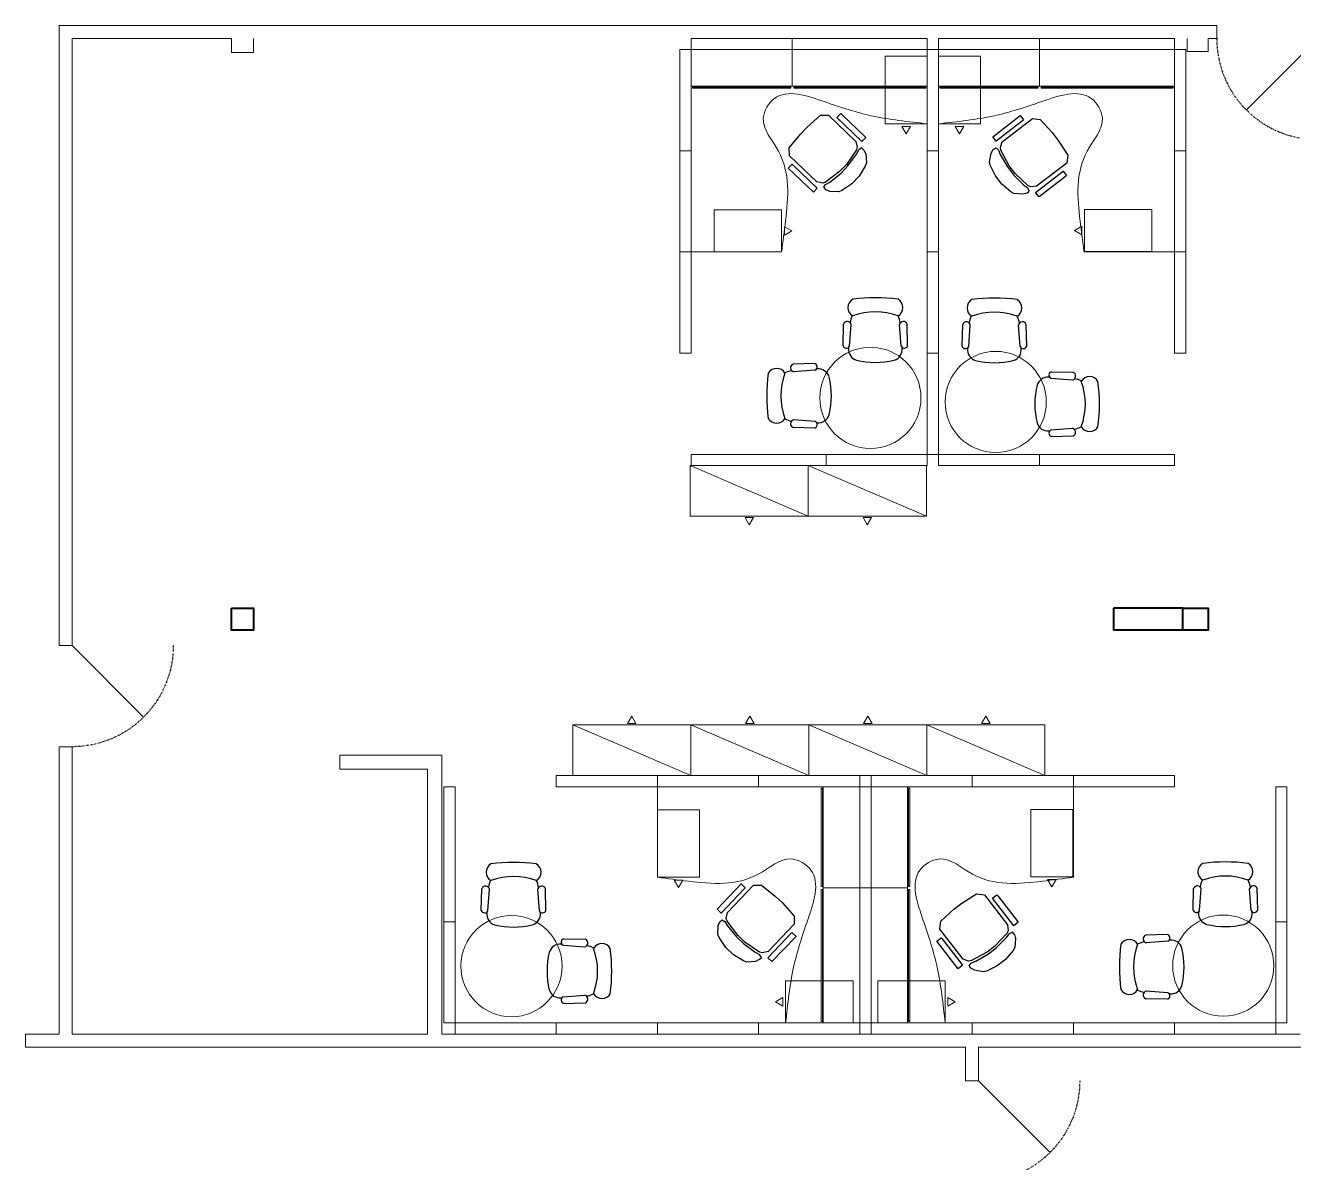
# Model space of a CAD drawing. Header units: inches. Extents: x -27 to 7514, y -484 to 2591.
# Drawn here: x 3587.2 to 4038.5, y 250.8 to 655.4 of the extents above; entities that cross this region are included whole.
import ezdxf

# ---------------------------------------------------------------- set-up
doc = ezdxf.new("R2010")
doc.units = ezdxf.units.IN
doc.header["$MEASUREMENT"] = 0
doc.linetypes.add('DIVIDE', pattern=[1.25, 0.5, -0.25, 0, -0.25, 0, -0.25])
for name, color, linetype, lineweight in [('A-Col', 6, 'Continuous', 40), ('F-Ch', 4, 'Continuous', 30), ('F-FreeStand', 211, 'Continuous', 20), ('FS-File', 50, 'Continuous', 20), ('FS-Pan', 7, 'Continuous', 9), ('FS-WSurf', 50, 'Continuous', 20), ('I-CWall', 110, 'Continuous', 20), ('I-Dor', 210, 'Continuous', 30)]:
    doc.layers.add(name, color=color, linetype=linetype, lineweight=lineweight)

# ---------------------------------------------------------------- blocks, each defined once
blk = doc.blocks.new('36_door')
at = {"linetype": 'Continuous'}
blk.add_line((0, 0), (-25.455996, -25.455996), dxfattribs=at)
at = {"linetype": 'DIVIDE'}
blk.add_arc((0, 0), 36, 180, 270, dxfattribs=at)
blk = doc.blocks.new('8148')
at = {"layer": 'FS-Pan'}
blk.add_lwpolyline([(-48, -4), (0, -4), (0, 0), (-48, 0)], close=True, dxfattribs=at)
blk = doc.blocks.new('8148E')
at = {"layer": 'FS-Pan'}
blk.add_lwpolyline([(-48, -4), (0, -4), (0, 0), (-48, 0)], close=True, dxfattribs=at)
blk = doc.blocks.new('T36')
at = {"layer": 'F-FreeStand'}
blk.add_circle((0, 0), 18, dxfattribs=at)
blk = doc.blocks.new('8136E')
at = {"layer": 'FS-Pan'}
blk.add_lwpolyline([(-36, -4), (-36, 0), (0, 0), (0, -4)], close=True, dxfattribs=at)
blk = doc.blocks.new('FLR36')
at = {"layer": 'FS-File'}
for points in [[(-35.45, 13.31), (-0.54, 13.31), (-0.54, 13.77), (-35.45, 13.77)], [(-36, 13), (0, 13), (0, 0), (-36, 0)]]:
    blk.add_lwpolyline(points, close=True, dxfattribs=at)
blk = doc.blocks.new('8136')
at = {"layer": 'FS-Pan'}
blk.add_lwpolyline([(-36, -4), (-36, 0), (0, 0), (0, -4)], close=True, dxfattribs=at)
blk = doc.blocks.new('CH6')
for p, q in [((-11.62, -4.28), (-11.42, 3.47)), ((-9.29, -4.43), (-8.7, 3.25)), ((9.05, -4.43), (8.45, 3.25)), ((11.37, -4.28), (11.17, 3.47)), ((-9.69, -5.17), (-9.66, -4.88)), ((-9.69, -5.17), (-9.67, -4.89)), ((9.44, -5.17), (9.42, -4.88))]:
    blk.add_line(p, q)
for centre, radius, start, end in [((-6.43, 9.33), 3.45, 120.3927, 239.6073), ((-0.12, -49.65), 62.49, 82.5907, 97.4093), ((6.19, 9.33), 3.45, 300.3927, 59.6073), ((-1.18, 2.83), 8, 153.618, 171.9048), ((-0.12, -14.87), 22.7, 69.209, 110.791), ((0.82, 2.83), 8, 7.3347, 26.2122), ((-10.09, 2.93), 1.43, 12.8663, 157.8436), ((9.85, 2.93), 1.43, 22.1564, 167.1337), ((-10.42, -3.88), 1.26, 198.7162, 333.9569), ((10.18, -3.88), 1.26, 206.0431, 341.2838), ((-5.7, -5.52), 4, 175, 253.8913), ((5.46, -5.52), 4, 286.1087, 5), ((-0.12, 18.02), 28.19, 256.275, 283.725)]:
    blk.add_arc(centre, radius, start, end)
blk = doc.blocks.new('FLR48')
at = {"layer": 'FS-File'}
blk.add_line((-47.45, 13.77), (-47.45, 13.31), dxfattribs=at)
blk.add_lwpolyline([(-47.45, 13.31), (-0.54, 13.31), (-0.54, 13.77), (-47.45, 13.77)], dxfattribs=at)
blk.add_lwpolyline([(-48, 0), (0, 0), (0, 13), (-48, 13)], close=True, dxfattribs=at)
blk = doc.blocks.new('CWS6x7L')
at = {"layer": 'FS-WSurf'}
for p, q in [((72, 84), (45.63, 84)), ((72, 84), (72, 0)), ((0, 0), (0, 32.19)), ((0, 0), (0, 32.19)), ((72, 0), (0, 0))]:
    blk.add_line(p, q, dxfattribs=at)
blk.add_open_spline([(0, 32.19), (3.64, 32.68), (15.48, 34.27), (32.82, 35.68), (45.77, 23.18), (59.16, 31.24), (53.15, 48.08), (47.73, 64.58), (46.35, 77.26), (45.63, 84)], degree=3, knots=[0.155726, 0.155726, 0.155726, 0.155726, 11.257707, 36.237007, 49.290854, 57.19628, 74.860946, 92.508575, 112.52313, 112.52313, 112.52313, 112.52313], dxfattribs=at)
blk = doc.blocks.new('C1')
at = {"layer": 'F-Ch', "color": 4, "linetype": 'Continuous'}
for p, q in [((-9.21, 5.67), (-8.09, 7.42)), ((-9.21, -7.83), (-9.21, 5.67)), ((-8.09, 7.42), (-7.21, 7.92)), ((-7.21, 7.92), (-0.96, 8.92)), ((-0.96, 8.92), (2.54, 8.92)), ((2.54, 8.92), (8.79, 7.92)), ((8.79, 7.92), (9.66, 7.42)), ((9.66, 7.42), (10.79, 5.67)), ((10.79, 5.67), (10.79, -7.83)), ((-7.21, -9.83), (-9.21, -7.83)), ((10.79, -7.83), (8.79, -9.83)), ((-0.96, -10.33), (-7.21, -9.83)), ((2.54, -10.33), (-0.96, -10.33)), ((8.79, -9.83), (2.54, -10.33))]:
    blk.add_line(p, q, dxfattribs=at)
for points in [[(-8.96, 9.92), (-8.46, 11.29), (-6.34, 13.67), (-5.21, 14.17), (-1.09, 15.04), (2.66, 15.04), (6.79, 14.17), (7.91, 13.67), (10.04, 11.29), (10.54, 9.92)], [(-8.96, 9.92), (-8.96, 8.79), (-7.71, 8.54)], [(9.29, 8.54), (7.66, 9.04), (2.54, 9.67), (-0.96, 9.67), (-6.09, 9.04), (-7.71, 8.54)], [(10.54, 9.92), (10.41, 8.79), (9.29, 8.54)], [(12.29, -4.58), (12.29, 7.29), (14.29, 7.29), (14.29, -5.08), (12.29, -5.08), (12.29, -4.58)]]:
    blk.add_lwpolyline(points, dxfattribs=at)
at = {"layer": 'F-Ch'}
blk.add_lwpolyline([(-12.71, -4.58), (-12.71, 7.29), (-10.71, 7.29), (-10.71, -5.08), (-12.71, -5.08), (-12.71, -4.58)], dxfattribs=at)
blk = doc.blocks.new('PD-FF')
at = {"layer": 'FS-File'}
for p, q in [((-6, -25), (-9, -25)), ((-9, -25), (-7.5, -27.6)), ((-7.5, -27.6), (-6, -25))]:
    blk.add_line(p, q, dxfattribs=at)
blk.add_lwpolyline([(0, 0), (-15, 0), (-15, -24), (0, -24)], close=True, dxfattribs=at)
blk = doc.blocks.new('CWS6x7R')
at = {"layer": 'FS-WSurf'}
for p, q in [((0, 84), (26.37, 84)), ((0, 84), (0, 0)), ((72, 0), (72, 32.19)), ((0, 0), (72, 0))]:
    blk.add_line(p, q, dxfattribs=at)
blk.add_open_spline([(72, 32.19), (68.36, 32.68), (56.52, 34.27), (39.18, 35.68), (26.23, 23.18), (12.84, 31.24), (18.85, 48.08), (24.27, 64.58), (25.65, 77.26), (26.37, 84)], degree=3, knots=[0.155726, 0.155726, 0.155726, 0.155726, 11.257707, 36.237007, 49.290854, 57.19628, 74.860946, 92.508575, 112.52313, 112.52313, 112.52313, 112.52313], dxfattribs=at)
blk = doc.blocks.new('PD-BBF')
at = {"layer": 'FS-File'}
for p, q in [((-9, -25), (-7.5, -27.6)), ((-6, -25), (-9, -25)), ((-7.5, -27.6), (-6, -25))]:
    blk.add_line(p, q, dxfattribs=at)
blk.add_lwpolyline([(0, 0), (-15, 0), (-15, -24), (0, -24)], close=True, dxfattribs=at)
blk = doc.blocks.new('LF42-5')
at = {"layer": 'FS-File'}
blk.add_line((0, 0), (-42, 18), dxfattribs=at)
for points in [[(-19.5, 18.5), (-21, 21.1), (-22.5, 18.5), (-19.5, 18.5)], [(-42, 0), (-42, 18), (0, 18), (0, 0)]]:
    blk.add_lwpolyline(points, close=True, dxfattribs=at)

msp = doc.modelspace()

# ---------------------------------------------------------------- linework, layer by layer
at = {"layer": 'A-Col'}
for points in [[(3660.6, 448.04), (3668.35, 448.04), (3668.35, 440.29), (3660.6, 440.29)], [(3999.1, 448.04), (4008.1, 448.04), (4008.1, 440.29), (3999.1, 440.29)]]:
    msp.add_lwpolyline(points, close=True, dxfattribs=at)
for points in [[(3974.35, 448.04), (3974.35, 440.29)], [(3999.1, 448.04), (3974.35, 448.04)], [(3999.1, 440.29), (3974.35, 440.29)]]:
    msp.add_lwpolyline(points, dxfattribs=at)
at = {"layer": 'I-CWall'}
for points in [[(3599.22, 434.79), (3599.22, 655.41)], [(4011.1, 655.41), (3599.22, 655.41)], [(4011.1, 650.79), (4011.1, 655.41)], [(3660.6, 650.79), (3603.85, 650.79)], [(3603.85, 434.79), (3603.85, 650.79)], [(3660.6, 645.79), (3660.6, 650.79)], [(3668.35, 645.79), (3668.35, 650.79)], [(4000.6, 646.16), (4000.6, 650.79)], [(4008.1, 646.16), (4008.1, 650.79)], [(4011.1, 650.79), (4008.1, 650.79)], [(3668.35, 645.79), (3660.6, 645.79)], [(4008.1, 646.16), (4000.6, 646.16)], [(3599.22, 434.79), (3603.85, 434.79)], [(3599.22, 398.79), (3603.85, 398.79)], [(3599.22, 296.54), (3599.22, 398.79)], [(3603.85, 296.54), (3603.85, 398.79)], [(3699.1, 390.79), (3699.1, 395.79)], [(3735.35, 395.79), (3699.1, 395.79)], [(3735.35, 296.54), (3735.35, 395.79)], [(3730.35, 390.79), (3699.1, 390.79)], [(3730.35, 296.54), (3730.35, 390.79)], [(3587.22, 296.54), (3587.22, 291.91)], [(3599.22, 296.54), (3587.22, 296.54)], [(3730.35, 296.54), (3603.85, 296.54)], [(4040.85, 296.54), (3735.35, 296.54)], [(3921.72, 291.91), (3587.22, 291.91)], [(3921.72, 279.91), (3921.72, 291.91)], [(3926.35, 279.91), (3926.35, 291.91)], [(4698.1, 291.91), (3926.35, 291.91)], [(3926.35, 279.91), (3921.72, 279.91)]]:
    msp.add_lwpolyline(points, dxfattribs=at)

# ---------------------------------------------------------------- block references
at = {"layer": 'F-Ch'}
for name, p, rotation in [('C1', (3872.22, 611.41), 226.2642217231983), ('C1', (3945.9, 608.93), 127.6750125772847), ('CH6', (3863.82, 523.75), 89.99999999999999), ('CH6', (3956.54, 520.56), 270), ('C1', (3848.73, 336.41), 136.2642217231983), ('C1', (3925.95, 334.33), 217.6750125772847), ('CH6', (3783.01, 318.87), 270), ('CH6', (3989.31, 320.57), 89.99999999999999)]:
    msp.add_blockref(name, p, dxfattribs=dict(at, rotation=rotation))
for p in [(3889.77, 545.7), (3932.14, 545.57), (3761.06, 344.82), (4014.32, 344.97)]:
    msp.add_blockref('CH6', p, dxfattribs=at)
at = {"layer": 'F-FreeStand'}
for p, rotation in [((3887.88, 522.88), 180), ((3760.19, 320.75), 90), ((4013.45, 320.91), 89.99999999999999)]:
    msp.add_blockref('T36', p, dxfattribs=dict(at, rotation=rotation))
msp.add_blockref('T36', (3932.47, 521.43), dxfattribs=at)
at = {"layer": 'FS-File'}
for name, p, rotation in [('FLR36', (3824.1, 646.79), 180), ('FLR48', (3860.1, 646.79), 180), ('FLR36', (3912.1, 646.79), 180), ('FLR48', (3948.1, 646.79), 180), ('PD-BBF', (3988.07, 574.94), 270), ('LF42-5', (3823.79, 498.79), 180), ('LF42-5', (3865.79, 498.79), 180), ('FLR36', (3884.1, 384.54), 90), ('FLR36', (3888.1, 348.54), 270), ('FLR48', (3884.1, 348.54), 90), ('FLR48', (3888.1, 300.54), 270), ('PD-BBF', (3881.72, 300.54), 270), ('PD-FF', (3890.47, 315.54), 89.99999999999999)]:
    msp.add_blockref(name, p, dxfattribs=dict(at, rotation=rotation))
for name, p in [('PD-BBF', (3908.1, 644.41)), ('PD-FF', (3927.1, 644.41)), ('LF42-5', (3823.97, 388.54)), ('LF42-5', (3865.97, 388.54)), ('LF42-5', (3907.97, 388.54)), ('LF42-5', (3949.97, 388.54)), ('PD-BBF', (3959.94, 376.51))]:
    msp.add_blockref(name, p, dxfattribs=at)
at = {"layer": 'FS-File', "color": 7, "rotation": 89.99999999999999}
msp.add_blockref('PD-FF', (3832.29, 589.79), dxfattribs=at)
at = {"layer": 'FS-File', "color": 7}
msp.add_blockref('PD-FF', (3827.1, 376.35), dxfattribs=at)
at = {"layer": 'FS-Pan'}
for name, p in [('8136E', (3860.1, 650.79)), ('8148E', (3908.1, 650.79)), ('8136E', (3948.1, 650.79)), ('8148E', (3996.1, 650.79)), ('8136', (3812.1, 388.54)), ('8136E', (3848.1, 388.54)), ('8136E', (3884.1, 388.54)), ('8136', (3924.1, 388.54)), ('8136', (3960.1, 388.54)), ('8136', (3996.1, 388.54))]:
    msp.add_blockref(name, p, dxfattribs=at)
for name, p, rotation in [('8136E', (3820.1, 646.79), 89.99999999999999), ('8136E', (3908.1, 646.79), 89.99999999999999), ('8136', (4000.1, 610.79), 270), ('8136E', (3820.1, 610.79), 89.99999999999999), ('8136E', (3908.1, 610.79), 89.99999999999999), ('8136', (4000.1, 574.79), 270), ('8136', (3820.1, 574.79), 89.99999999999999), ('8136', (3908.1, 574.79), 89.99999999999999), ('8136', (4000.1, 538.79), 270), ('8136', (3908.1, 538.79), 89.99999999999999), ('8148', (3824.1, 498.79), 180), ('8136', (3872.1, 498.79), 180), ('8136', (3912.1, 498.79), 180), ('8148', (3948.1, 498.79), 180), ('8148', (3736.1, 384.54), 90), ('8136E', (3888.1, 348.54), 270), ('8148', (4036.1, 336.54), 270), ('8148E', (3888.1, 300.54), 270), ('8136', (3736.1, 336.54), 90), ('8136', (4036.1, 300.54), 270), ('8136', (3740.1, 296.54), 180), ('8136', (3776.1, 296.54), 180), ('8136', (3812.1, 296.54), 180), ('8136', (3848.1, 296.54), 180), ('8136E', (3888.1, 296.54), 180), ('8136E', (3924.1, 296.54), 180), ('8136', (3960.1, 296.54), 180), ('8136', (3996.1, 296.54), 180)]:
    msp.add_blockref(name, p, dxfattribs=dict(at, rotation=rotation))
at = {"layer": 'FS-WSurf'}
for name, p, rotation in [('CWS6x7R', (3824.1, 646.79), 270), ('CWS6x7L', (3996.1, 574.79), 89.99999999999999), ('CWS6x7R', (3884.1, 384.54), 180), ('CWS6x7L', (3960.1, 384.54), 180)]:
    msp.add_blockref(name, p, dxfattribs=dict(at, rotation=rotation))
at = {"layer": 'I-Dor'}
msp.add_blockref('36_door', (4047.1, 650.79), dxfattribs=at)
at = {"layer": 'I-Dor', "extrusion": (0, 0, -1), "zscale": -1}
for p in [(-3603.85, 434.79), (-3926.35, 279.91)]:
    msp.add_blockref('36_door', p, dxfattribs=at)

doc.saveas('drawing.dxf')
